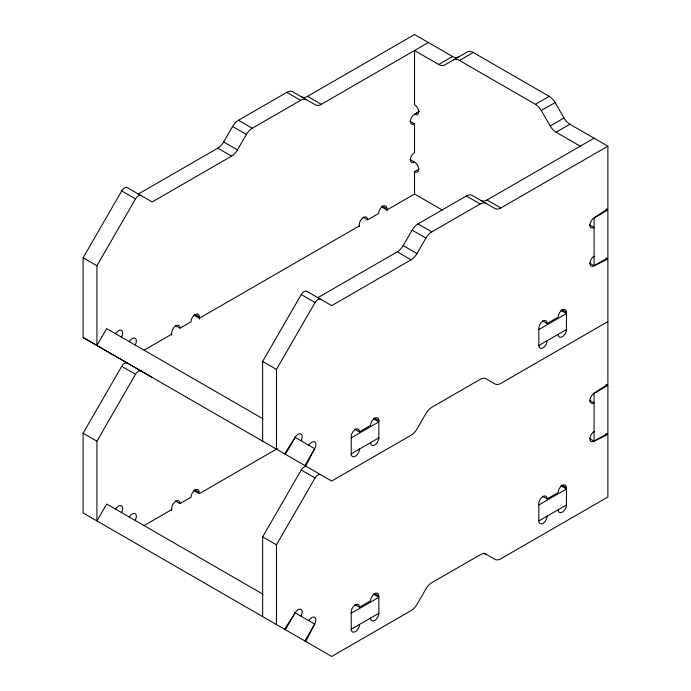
<?xml version="1.0" encoding="UTF-8"?>
<svg xmlns="http://www.w3.org/2000/svg" width="691" height="691" viewBox="0 0 691 691"><rect width="100%" height="100%" fill="white"/><g stroke="black" fill="none" stroke-linecap="round" stroke-linejoin="round"><path stroke-width="1.04" d="M305.69 466.028L314.673 448.666A5.856 3.386 -60 0 0 314.673 441.903A5.856 3.386 -60 0 0 308.817 445.28M305.69 641.438L314.673 624.077A5.856 3.386 -60 0 0 314.673 617.305A5.856 3.386 -60 0 0 308.817 620.691M91.264 342.226L83.11 337.528L83.11 257.795L121.72 190.923A5.64 3.256 -60 0 1 127.369 187.667L152.167 201.979L231.571 156.14A11.79 6.806 -60 0 0 237.462 149.921L246.393 134.451A11.79 6.806 -60 0 1 252.284 128.232L300.62 100.325A11.79 6.806 -60 0 1 306.51 99.746M263.098 418.884L106.69 328.588L96.921 345.5L96.921 265.767L135.531 198.896A5.64 3.256 -60 0 1 141.171 195.639M138.355 194.007L217.76 148.168A11.79 6.806 -60 0 0 223.651 141.94L232.582 126.479A11.79 6.806 -60 0 1 238.473 120.26L286.808 92.352A11.79 6.806 -60 0 1 292.699 91.773L315.442 104.894A11.79 6.806 -60 0 0 321.332 104.315L428.36 42.522M486.041 554.208A11.79 6.806 -60 0 0 480.141 554.795L431.815 582.703A11.79 6.806 -60 0 0 425.915 588.922L416.993 604.383A11.79 6.806 -60 0 1 411.093 610.602L331.689 656.45L83.11 512.938L83.11 433.205L121.72 366.334A5.64 3.256 -60 0 1 126.971 362.905M263.098 594.295L106.69 503.998L96.921 520.91L96.921 441.178L135.531 374.306A5.64 3.256 -60 0 1 141.171 371.05M262.64 441.178L262.64 361.445L301.25 294.573A5.64 3.256 -60 0 1 306.89 291.317L331.689 305.629L411.093 259.79A11.79 6.806 -60 0 0 416.993 253.562L425.915 238.101A11.79 6.806 -60 0 1 431.815 231.882L480.141 203.975A11.79 6.806 -60 0 1 486.041 203.396M276.452 449.15L276.452 369.417L315.061 302.546A5.64 3.256 -60 0 1 320.702 299.289M317.877 297.657L397.29 251.818A11.79 6.806 -60 0 0 403.181 245.59L412.104 230.129A11.79 6.806 -60 0 1 418.003 223.91L466.339 196.002A11.79 6.806 -60 0 1 472.229 195.423L494.963 208.544A11.79 6.806 -60 0 0 500.863 207.965L607.89 146.172L607.89 208.682L594.079 217.933A5.856 3.386 -60 0 0 589.933 225.102A5.856 3.386 -60 0 0 594.079 227.494L589.475 224.843M285.374 454.307L295.143 437.386A5.856 3.386 -60 0 1 301 434.008A5.856 3.386 -60 0 1 301 440.772M262.64 616.588L262.64 536.855L301.25 469.984A5.64 3.256 -60 0 1 306.502 466.555M304.912 465.579L314.673 448.666L294.556 437.049M276.452 624.56L276.452 544.828L315.061 477.956A5.64 3.256 -60 0 1 320.702 474.7M285.374 629.708L295.143 612.796A5.856 3.386 -60 0 1 301 609.419A5.856 3.386 -60 0 1 301 616.182M304.912 640.989L314.673 624.077L294.556 612.459M284.597 453.849L295.143 437.386M284.597 629.259L295.143 612.796M418.867 111.389L414.548 114.283A5.856 3.386 -60 0 0 410.402 121.461A5.856 3.386 -60 0 0 414.548 123.844L414.548 152.556A5.856 3.386 -60 0 0 410.402 159.725A5.856 3.386 -60 0 0 414.548 162.117A5.856 3.386 60 0 1 418.694 169.295A5.856 3.386 60 0 1 414.548 171.688L414.548 194.016L442.482 210.142M301.63 96.921A11.79 6.806 -60 0 0 307.521 96.343L414.548 34.55L452.527 56.472A11.79 6.806 60 0 0 458.418 57.059M419.152 111.622L414.548 114.283A5.856 3.386 60 0 0 418.694 111.89A5.856 3.386 60 0 0 414.548 104.712L414.548 50.495L438.716 64.453L452.527 56.472M453.538 59.875A11.79 6.806 60 0 1 459.429 60.462L473.24 52.49L549.198 96.343A11.79 6.806 60 0 1 555.089 102.562L564.011 118.023A11.79 6.806 60 0 0 569.911 124.25L607.89 146.172M414.548 171.688L419.152 169.027M459.429 60.462L535.387 104.315L549.198 96.343M535.387 104.315A11.79 6.806 60 0 1 541.278 110.534L555.089 102.562M175.376 325.504L179.98 328.165L191.027 321.79A5.856 3.386 -60 0 1 195.173 314.612A5.856 3.386 -60 0 1 199.31 317.005L199.31 319.156M362.991 217.19L367.595 219.842L378.642 213.467A5.856 3.386 -60 0 1 382.788 206.289A5.856 3.386 -60 0 1 386.925 208.682L386.925 210.833M144.074 350.173L171.696 334.228M359.311 225.905L199.31 318.275L193.791 315.087M414.548 194.016L386.925 209.96L381.406 206.773M541.278 110.534L550.209 125.995L564.011 118.023M550.209 125.995A11.79 6.806 60 0 0 556.1 132.223L569.911 124.25M481.161 200.571A11.79 6.806 -60 0 0 487.051 199.993L594.079 138.2M589.475 263.116L594.079 265.767L607.89 257.795L607.89 209.96L594.079 217.933L594.079 265.767L607.89 259.073L607.89 384.092L594.079 393.343A5.856 3.386 -60 0 0 589.933 400.512A5.856 3.386 -60 0 0 594.079 402.905L589.475 400.253M175.376 500.915L179.98 503.575L191.027 497.192A5.856 3.386 -60 0 1 195.173 490.023A5.856 3.386 -60 0 1 199.31 492.415L194.707 489.755M144.074 525.575L171.696 509.63M277.454 448.571L199.31 493.685L193.791 490.498M354.906 429.154L359.51 431.815L370.557 425.431A5.856 3.386 -60 0 1 374.695 418.262A5.856 3.386 -60 0 1 378.841 420.655L378.841 437.869A5.856 3.386 -60 0 1 374.695 445.047A5.856 3.386 -60 0 1 370.557 442.655M542.521 320.84L547.125 323.492L558.173 317.117A5.856 3.386 -60 0 1 562.31 309.939A5.856 3.386 -60 0 1 566.456 312.332L566.456 329.555A5.856 3.386 -60 0 1 562.31 336.733A5.856 3.386 -60 0 1 558.173 334.34M351.218 437.869L378.841 421.925L373.313 418.737M538.833 329.555L566.456 313.61L560.937 310.414M359.51 431.815A5.856 3.386 -60 0 0 355.364 429.422A5.856 3.386 -60 0 0 351.218 436.6L351.218 453.823L378.841 437.869M547.125 323.492A5.856 3.386 -60 0 0 542.979 321.099A5.856 3.386 -60 0 0 538.833 328.277L538.833 345.5L566.456 329.555M607.89 321.583L500.863 383.375A11.79 6.806 -60 0 1 494.963 383.954L486.041 378.798A11.79 6.806 -60 0 0 480.141 379.385L431.815 407.293A11.79 6.806 -60 0 0 425.915 413.512L416.993 428.973A11.79 6.806 -60 0 1 411.093 435.2L331.689 481.04L83.11 337.528M589.475 438.517L594.079 441.178L607.89 433.205L607.89 385.362L594.079 393.343L594.079 441.178L607.89 434.484L607.89 496.993L500.863 558.777A11.79 6.806 -60 0 1 494.963 559.365L483.916 552.99M354.906 604.565L359.51 607.225L370.557 600.842A5.856 3.386 -60 0 1 374.695 593.664A5.856 3.386 -60 0 1 378.841 596.057L378.841 613.28A5.856 3.386 -60 0 1 374.695 620.458A5.856 3.386 -60 0 1 370.557 618.065M542.521 496.242L547.125 498.902L558.173 492.528A5.856 3.386 -60 0 1 562.31 485.35A5.856 3.386 -60 0 1 566.456 487.742L566.456 504.966A5.856 3.386 -60 0 1 562.31 512.135A5.856 3.386 -60 0 1 558.173 509.742M351.218 613.28L378.841 597.335L373.313 594.148M538.833 504.966L566.456 489.012L560.937 485.825M359.51 607.225A5.856 3.386 -60 0 0 355.364 604.832A5.856 3.386 -60 0 0 351.218 612.01L351.218 629.225L378.841 613.28M547.125 498.902A5.856 3.386 -60 0 0 542.979 496.509A5.856 3.386 -60 0 0 538.833 503.687L538.833 520.91L566.456 504.966M556.1 132.223L580.267 146.172M606.042 208.898L607.89 209.96M409.944 121.193L414.548 123.844M606.042 258.011L607.89 259.073M307.521 96.343L321.332 104.315M487.051 199.993L500.863 207.965M409.944 159.466L414.548 162.117M286.808 92.352L300.62 100.325M466.339 196.002L480.141 203.975M238.473 120.26L252.284 128.232M418.003 223.91L431.815 231.882M382.33 206.022L386.925 208.682M561.852 309.672L566.456 312.332M232.582 126.479L246.393 134.451M412.104 230.129L425.915 238.101M223.651 141.94L237.462 149.921M403.181 245.59L416.993 253.562M217.76 148.168L231.571 156.14M397.29 251.818L411.093 259.79M606.042 384.3L607.89 385.362M606.042 433.421L607.89 434.484M121.72 190.923L135.531 198.896M301.25 294.573L315.061 302.546M561.852 485.082L566.456 487.742M194.707 314.345L199.31 317.005M374.237 417.995L378.841 420.655M83.11 257.795L96.921 265.767M262.64 361.445L276.452 369.417M92.041 342.684L111.571 353.956M112.357 354.405L152.167 377.39M121.72 366.334L135.531 374.306M301.25 469.984L315.061 477.956M374.237 593.405L378.841 596.057M83.11 433.205L96.921 441.178M262.64 536.855L276.452 544.828M359.311 226.778L359.311 224.627A5.856 3.386 -60 0 1 363.449 217.449A5.856 3.386 -60 0 1 367.595 219.842M171.696 335.1L171.696 332.95A5.856 3.386 -60 0 1 175.834 325.772A5.856 3.386 -60 0 1 179.98 328.165M171.696 510.511L171.696 508.36A5.856 3.386 -60 0 1 175.834 501.182A5.856 3.386 -60 0 1 179.98 503.575M129.286 341.63A5.856 3.386 -60 0 1 135.142 338.253A5.856 3.386 -60 0 1 135.142 345.016M115.613 333.736A5.856 3.386 -60 0 1 121.478 330.358A5.856 3.386 -60 0 1 121.478 337.122M359.51 449.038A5.856 3.386 -60 0 1 355.364 456.215A5.856 3.386 -60 0 1 351.218 453.823M547.125 340.715A5.856 3.386 -60 0 1 542.979 347.893A5.856 3.386 -60 0 1 538.833 345.5M594.079 265.767A5.856 3.386 -60 0 1 589.933 263.375A5.856 3.386 -60 0 1 594.079 256.206M438.716 64.453A11.79 6.806 60 0 0 444.607 65.032L467.349 51.903A11.79 6.806 60 0 1 473.24 52.49M547.125 516.125A5.856 3.386 -60 0 1 542.979 523.303A5.856 3.386 -60 0 1 538.833 520.91M359.51 624.448A5.856 3.386 -60 0 1 355.364 631.617A5.856 3.386 -60 0 1 351.218 629.225M594.079 441.178A5.856 3.386 -60 0 1 589.933 438.785A5.856 3.386 -60 0 1 594.079 431.607M129.286 517.041A5.856 3.386 -60 0 1 135.142 513.655A5.856 3.386 -60 0 1 135.142 520.427M115.613 509.146A5.856 3.386 -60 0 1 121.478 505.769A5.856 3.386 -60 0 1 121.478 512.532"/></g></svg>
